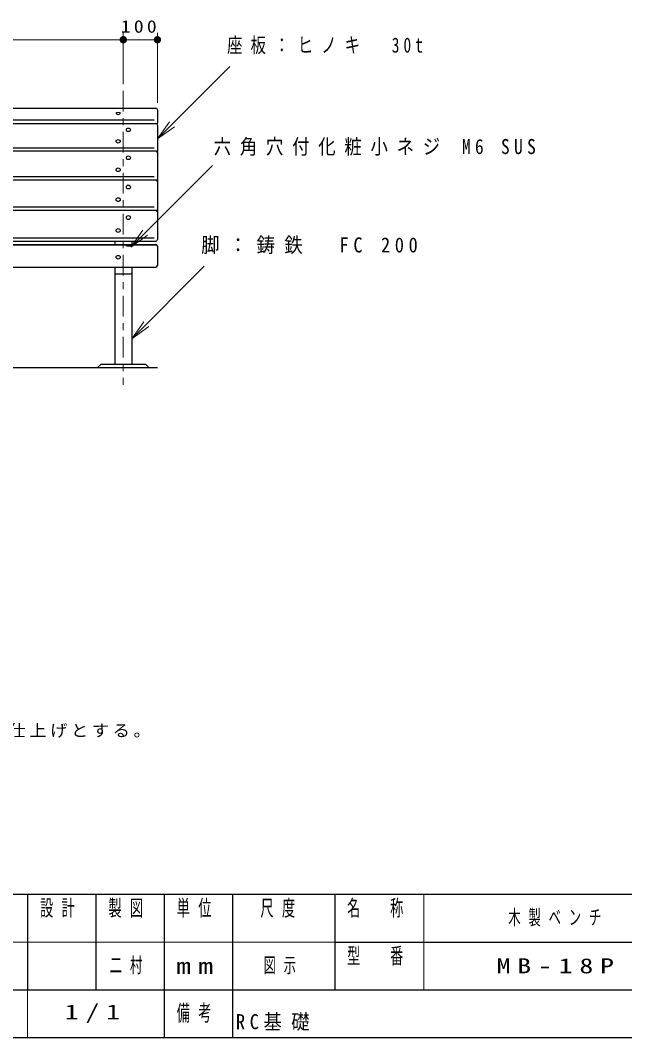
# Model space of a CAD drawing. Units: millimetres on the paper, scale 1:20. Extents: x -365 to 0, y -6 to 257.
# Drawn here: x -228.5 to -140.1, y 0 to 148.9 of the extents above; entities that cross this region are included whole.
import ezdxf

# ---------------------------------------------------------------- set-up
doc = ezdxf.new("R2010")
doc.units = ezdxf.units.MM
doc.linetypes.add('USER2', pattern=[6, 3, -1, 1, -1])
for name, color, linetype, lineweight in [('1_20', 3, 'Continuous', 25), ('CLASS1', 7, 'Continuous', 13), ('NAKAMURA図枠', 7, 'Continuous', 13)]:
    doc.layers.add(name, color=color, linetype=linetype, lineweight=lineweight)
doc.layers.add('99', color=7, linetype='Continuous')
doc.styles.add('ＭＳ ゴシック', font='')
doc.styles.get('ＭＳ ゴシック').set_extended_font_data('MS Gothic')

# ---------------------------------------------------------------- blocks, each defined once
blk = doc.blocks.new('open_arrow')
at = {"color": 0, "linetype": 'Continuous', "lineweight": -2}
blk.add_lwpolyline([(7.5, 1.25), (0, 0), (7.5, -1.25)], dxfattribs=at)
blk = doc.blocks.new('filled_dot')
at = {"color": 0, "linetype": 'Continuous', "lineweight": -2, "const_width": 1.25}
blk.add_lwpolyline([(-0.625, 0, 1), (0.625, 0, 1)], format="xyb", close=True, dxfattribs=at)

msp = doc.modelspace()

# ---------------------------------------------------------------- linework, layer by layer
at = {"layer": '1_20', "color": 7, "lineweight": 13}
for p, q in [((-253.479, 146.086), (-213.479, 146.086)), ((-213.479, 139.586), (-213.479, 147.086)), ((-213.479, 146.086), (-208.479, 146.086)), ((-208.479, 136.836), (-208.479, 147.086)), ((-208.478, 131.579), (-197.872, 142.186)), ((-212.228, 102.319), (-201.622, 112.926))]:
    msp.add_line(p, q, dxfattribs=at)
at = {"layer": '1_20', "color": 7, "linetype": 'USER2', "lineweight": 13}
msp.add_line((-213.479, 138.586), (-213.479, 95.586), dxfattribs=at)
at = {"layer": '1_20'}
for p, q in [((-253.479, 136.086), (-208.728, 136.086)), ((-208.479, 135.836), (-208.479, 133.85)), ((-253.479, 134.345), (-208.978, 134.345)), ((-253.479, 133.836), (-208.729, 133.836)), ((-208.479, 133.586), (-208.479, 129.556)), ((-253.479, 130.278), (-208.978, 130.278)), ((-253.479, 129.806), (-208.729, 129.806)), ((-208.479, 129.556), (-208.479, 125.31)), ((-253.479, 126.055), (-208.978, 126.055)), ((-253.479, 125.56), (-208.729, 125.56)), ((-208.479, 125.31), (-208.479, 120.879)), ((-253.479, 121.644), (-208.978, 121.644)), ((-253.479, 121.129), (-208.729, 121.129)), ((-208.479, 120.879), (-208.479, 116.827)), ((-253.479, 117.092), (-208.978, 117.092)), ((-253.479, 116.577), (-208.728, 116.577)), ((-214.729, 116.577), (-214.729, 116.132)), ((-212.229, 116.577), (-212.229, 116.132)), ((-253.479, 116.132), (-208.728, 116.132)), ((-253.479, 116.08), (-208.728, 116.08)), ((-208.479, 115.882), (-208.479, 113.059)), ((-253.479, 112.809), (-208.728, 112.809)), ((-214.729, 112.809), (-214.729, 98.686)), ((-214.553, 111.801), (-212.403, 111.801)), ((-212.229, 112.809), (-212.229, 98.686)), ((-217.228, 98.086), (-216.728, 98.586)), ((-216.728, 98.586), (-210.228, 98.586)), ((-210.229, 98.586), (-209.728, 98.086)), ((-289.729, 98.086), (-208.478, 98.086))]:
    msp.add_line(p, q, dxfattribs=at)
for centre, radius, start, end in [((-208.729, 135.836), 0.25, 0, 89.99998), ((-208.729, 133.586), 0.25, 0, 90), ((-208.729, 133.85), 0.25, 328.11957, 0), ((-208.729, 129.556), 0.25, 0, 90), ((-208.729, 125.31), 0.25, 0, 90), ((-208.729, 120.879), 0.25, 0, 90), ((-208.729, 116.827), 0.25, 270.00002, 0), ((-208.729, 115.882), 0.25, 0, 89.99998), ((-208.729, 115.83), 0.25, 0, 89.99998), ((-214.554, 111.976), 0.175, 179.99998, 270.00002), ((-212.404, 111.976), 0.175, 270.00002, 0), ((-208.729, 113.059), 0.25, 270.00002, 0), ((-214.629, 98.686), 0.1, 179.99998, 270.00002), ((-212.329, 98.686), 0.1, 270.00002, 0)]:
    msp.add_arc(centre, radius, start, end, dxfattribs=at)
for centre, ratio in [((-214.229, 135.303), 0.626755), ((-212.729, 132.894), 0.83708), ((-214.229, 131.22), 0.83708), ((-212.729, 128.813), 0.882705), ((-214.229, 127.048), 0.882705), ((-212.729, 124.523), 0.921237), ((-214.229, 122.681), 0.92121), ((-212.729, 120.056), 0.949898), ((-214.229, 118.157), 0.949898), ((-212.729, 115.93), 0.284055), ((-214.229, 114.25), 0.878838)]:
    msp.add_ellipse(centre, major_axis=(-0.3, 0), ratio=ratio, dxfattribs=at)
at = {"layer": 'CLASS1'}
msp.add_line((-212.395, 115.72), (-200.439, 127.676), dxfattribs=at)
at = {"layer": 'NAKAMURA図枠', "color": 20, "lineweight": 25}
for p, q in [((-365, 21), (0, 21)), ((-365, 0), (0, 0))]:
    msp.add_line(p, q, dxfattribs=at)
at = {"layer": 'NAKAMURA図枠', "color": 3, "lineweight": 25}
for p, q in [((-227.5, 21), (-227.5, 7)), ((-217.5, 21), (-217.5, 7)), ((-207.5, 21), (-207.5, 0)), ((-197.5, 21), (-197.5, 7)), ((-182.5, 21), (-182.5, 7)), ((-182.5, 14), (-70, 14)), ((-237.5, 7), (0, 7)), ((-197.5, 7), (-197.5, 0))]:
    msp.add_line(p, q, dxfattribs=at)
at = {"layer": 'NAKAMURA図枠'}
for p, q in [((-169.5, 21), (-169.5, 7)), ((-237.5, 14), (-182.5, 14)), ((-227.5, 7), (-227.5, 0))]:
    msp.add_line(p, q, dxfattribs=at)

# ---------------------------------------------------------------- block references
at = {"layer": '1_20', "color": 7, "lineweight": 13}
for name, p, xscale, yscale, rotation in [('filled_dot', (-213.479, 146.086), 0.431, 0.431, 180), ('filled_dot', (-208.479, 146.086), 0.431, 0.431, 180), ('open_arrow', (-208.478, 131.579), 0.4, 0.4, 45), ('open_arrow', (-212.228, 102.319), 0.4, 0.4, 45)]:
    msp.add_blockref(name, p, dxfattribs=dict(at, xscale=xscale, yscale=yscale, rotation=rotation))
at = {"layer": 'CLASS1', "xscale": 0.4, "yscale": 0.4, "rotation": 45}
msp.add_blockref('open_arrow', (-212.395, 115.72), dxfattribs=at)

# ---------------------------------------------------------------- texts
at = {"layer": '1_20', "color": 7, "style": 'ＭＳ ゴシック'}
for s, insert, char_height, attachment_point in [('\\T1.33;\\W1.15;100', (-210.979, 147.086), 1.833, 8), ('\\T1.53;\\W0.75;座板：ヒノキ\u300030t', (-198.282, 145.186), 2.199, 4), ('\\T1.5;\\W0.9;脚：鋳鉄\u3000FC\\~200', (-202.072, 115.926), 2.199, 4)]:
    msp.add_mtext(s, dxfattribs=dict(at, insert=insert, char_height=char_height, attachment_point=attachment_point))
at = {"layer": '99', "char_height": 2.199, "style": 'ＭＳ ゴシック'}
for s, insert, attachment_point in [('\\T1.64;\\W0.6;木製ベンチ', (-149.75, 17.5), 5), ('\\T1.64;\\W0.6;二村', (-212.5, 10.5), 5), ('\\T1.64;\\W0.6;図示', (-190, 10.5), 5), ('\\T1.5;\\W1.35;MB-18P', (-149.75, 10.5), 5), ('\\T1.5;\\W1.35;1/1', (-217.5, 3.5), 5), ('\\T1.5;\\W0.9;RC基礎', (-197, 1), 7)]:
    msp.add_mtext(s, dxfattribs=dict(at, insert=insert, attachment_point=attachment_point))
at = {"layer": 'CLASS1', "style": 'ＭＳ ゴシック'}
for s, insert, char_height, attachment_point in [('\\T1.5;\\W0.85;六角穴付化粧小ネジ\\~M6\\~SUS', (-200.246, 130.326), 2.199, 4), ('\\T1.21;\\W1.05;木材は、ヒノキ(一等材)とし、カンナ・ペーパーがけの上、木材保護着色塗料（メイプル）塗装仕上げとする。', (-361.422, 43.616), 1.76, 7)]:
    msp.add_mtext(s, dxfattribs=dict(at, insert=insert, char_height=char_height, attachment_point=attachment_point))
at = {"layer": 'NAKAMURA図枠', "char_height": 2.346, "style": 'ＭＳ ゴシック'}
for s, insert, attachment_point in [('\\T1.64;\\W0.6;設計', (-222.5, 20.167), 2), ('\\T1.64;\\W0.6;製図', (-212.5, 20.167), 2), ('\\T1.64;\\W0.6;単位', (-202.5, 20.167), 2), ('\\T1.64;\\W0.6;尺度', (-190.25, 20.167), 2), ('\\T1.64;\\W0.6;名\u3000称', (-176, 20.167), 2), ('\\T1.64;\\W0.6;型\u3000番', (-176, 13.167), 2), ('\\T1.5;\\W1.35;mm', (-202.5, 10.5), 5), ('\\T1.64;\\W0.6;備考', (-202.5, 3.5), 5)]:
    msp.add_mtext(s, dxfattribs=dict(at, insert=insert, attachment_point=attachment_point))

doc.saveas('drawing.dxf')
